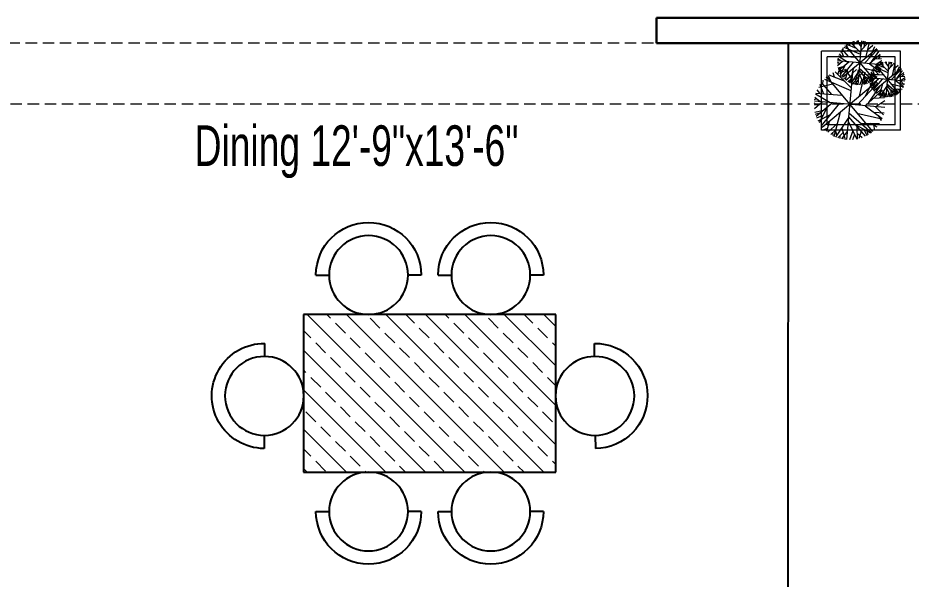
# Model space of a CAD drawing. Header units: inches. Extents: x 64086 to 138972, y -13497 to 16809.
# Drawn here: x 95404.9 to 95581, y -11625.5 to -11514.8 of the extents above; entities that cross this region are included whole.
import ezdxf

# ---------------------------------------------------------------- set-up
doc = ezdxf.new("R2010")
doc.units = ezdxf.units.IN
doc.header["$LTSCALE"] = 0.5
doc.header["$MEASUREMENT"] = 0
doc.linetypes.add('DASHED', pattern=[0.75, 0.5, -0.25])
for name, color, linetype, lineweight in [('AREA-F', 20, 'DASHED', 18), ('BEAM 2', 87, 'Continuous', 15), ('FURNITUER', 45, 'Continuous', 15), ('INDOOR PLANTER', 3, 'Continuous', 9), ('Text-2', 7, 'Continuous', 18), ('TREE001', 94, 'Continuous', 9), ('WALL', 7, 'Continuous', 30)]:
    doc.layers.add(name, color=color, linetype=linetype, lineweight=lineweight)
doc.layers.add('illustr-FURNITURE', color=34, linetype='Continuous')
doc.styles.add('STYLE1', font='ARIALN.TTF', dxfattribs={"width": 0.8})
doc.linetypes.add('ZIGZAG', pattern='A,0.0001,-0.2,[131,ltypeshp.shx,S=0.2,R=0,X=-0.2,Y=0],-0.4,[131,ltypeshp.shx,S=0.2,R=180,X=0.2,Y=0],-0.2', length=0.8001)

# ---------------------------------------------------------------- blocks, each defined once
blk = doc.blocks.new('Tree')
at = {"layer": 'TREE001'}
for p, q in [((-12105.4, -9125.14), (-12105.13, -9123.56)), ((-12096.33, -9147.39), (-12113.71, -9126.67)), ((-12104.78, -9134.1), (-12113.17, -9126.32)), ((-12105.66, -9129.81), (-12111.86, -9125.43)), ((-12104.53, -9131.08), (-12110.34, -9124.62)), ((-12107.52, -9125.62), (-12109.23, -9124.21)), ((-12107.41, -9127.81), (-12107.6, -9123.77)), ((-12104.18, -9127.06), (-12106.46, -9123.64)), ((-12103.85, -9123.69), (-12106.19, -9150.36)), ((-12104.5, -9131.11), (-12099.67, -9124.68)), ((-12104.22, -9127.41), (-12101.07, -9124.2)), ((-12102.03, -9127.8), (-12101.78, -9123.91)), ((-12101.72, -9134.27), (-12099.47, -9124.77)), ((-12100.87, -9126.26), (-12098.86, -9125.09)), ((-12097.86, -9132.85), (-12097.77, -9125.68)), ((-12097.83, -9129.25), (-12096.43, -9126.72)), ((-12112.92, -9132.32), (-12115.81, -9128.95)), ((-12115.38, -9145.72), (-12094.66, -9128.34)), ((-12108.12, -9130.99), (-12114.86, -9127.79)), ((-12101.82, -9137.31), (-12094.35, -9128.81)), ((-12097.34, -9134.9), (-12094.18, -9129.09)), ((-12097.06, -9127.87), (-12095.3, -9127.75)), ((-12094.99, -9130.49), (-12093.51, -9130.13)), ((-12114.61, -9134.42), (-12118.16, -9133.67)), ((-12112.44, -9136.37), (-12117.47, -9131.8)), ((-12117.28, -9131.32), (-12108.1, -9133.47)), ((-12100.28, -9137.41), (-12092.94, -9131.2)), ((-12095.58, -9131.61), (-12093.24, -9130.52)), ((-12094.73, -9132.71), (-12092.02, -9133.49)), ((-12094.05, -9134.15), (-12092.45, -9132.34)), ((-12118.39, -9138.94), (-12114.68, -9136.24)), ((-12118.36, -9135.86), (-12091.68, -9138.2)), ((-12116.8, -9136), (-12118.26, -9134.42)), ((-12111.24, -9136.46), (-12117.34, -9142.56)), ((-12114.55, -9146.59), (-12110.31, -9136.61)), ((-12098.64, -9137.54), (-12091.78, -9134.32)), ((-12096.64, -9134.31), (-12091.87, -9134.14)), ((-12094.91, -9135.81), (-12091.51, -9137.1)), ((-12093.63, -9135.2), (-12091.59, -9135.97)), ((-12116.87, -9137.82), (-12118.53, -9137.81)), ((-12115.13, -9140.29), (-12118.08, -9140.49)), ((-12113.8, -9139.02), (-12116.11, -9144.74)), ((-12109.32, -9149.82), (-12108.47, -9139.99)), ((-12092.84, -9142.88), (-12102.1, -9140.55)), ((-12092.57, -9142.24), (-12099.72, -9137.52)), ((-12095.93, -9139.98), (-12091.64, -9138.76)), ((-12094.73, -9137.93), (-12091.91, -9140.18)), ((-12094.37, -9139.55), (-12092.28, -9141.48)), ((-12092.7, -9139.55), (-12091.8, -9139.68)), ((-12116.31, -9141.49), (-12117.91, -9141.02)), ((-12115.34, -9142.8), (-12116.98, -9143.3)), ((-12108.78, -9143.82), (-12113.35, -9147.71)), ((-12111.59, -9148.77), (-12112.79, -9143.56)), ((-12100.5, -9149.72), (-12105.61, -9143.64)), ((-12096.85, -9147.75), (-12105.36, -9140.85)), ((-12094.42, -9145.34), (-12097.72, -9141.64)), ((-12093.57, -9144.22), (-12095.36, -9142.25)), ((-12094.84, -9142.38), (-12093.2, -9141.89)), ((-12094.25, -9143.49), (-12093.18, -9143.42)), ((-12093.08, -9140.69), (-12092.06, -9140.72)), ((-12113.49, -9143.99), (-12115.85, -9145.04)), ((-12114.86, -9144.57), (-12115.15, -9145.96)), ((-12112.69, -9147.15), (-12114.13, -9147.02)), ((-12109.09, -9146.93), (-12112.57, -9148.24)), ((-12109, -9149.96), (-12105.72, -9144.46)), ((-12103.91, -9145.59), (-12098.06, -9148.6)), ((-12102.04, -9150.19), (-12102.8, -9146.99)), ((-12098.72, -9149), (-12101.11, -9144.33)), ((-12099.85, -9149.48), (-12100.75, -9147.29)), ((-12098.44, -9144.83), (-12094.73, -9145.76)), ((-12095.53, -9146.63), (-12096.01, -9145.43)), ((-12109.23, -9148.34), (-12110.5, -9149.36)), ((-12107.78, -9150.23), (-12106.05, -9148.26)), ((-12106.89, -9150.42), (-12107.19, -9149.59)), ((-12103.46, -9150.39), (-12105.94, -9147.44)), ((-12104.95, -9149.88), (-12105.54, -9150.53)), ((-12104.98, -9150.48), (-12104.85, -9148.81)), ((-12101.31, -9150.03), (-12101.74, -9148.33))]:
    blk.add_line(p, q, dxfattribs=at)
blk = doc.blocks.new('INDOOR PLANT 1')
at = {"layer": 'INDOOR PLANTER', "color": 72}
for p, q in [((31478.41, 4835.24), (31476.86, 4836.33)), ((31478.7, 4834.92), (31477.24, 4836.53)), ((31477.95, 4836.28), (31477.52, 4836.64)), ((31477.98, 4835.74), (31477.93, 4836.75)), ((31478.79, 4835.92), (31478.22, 4836.78)), ((31478.87, 4836.77), (31478.28, 4830.1)), ((31478.48, 4836.41), (31478.55, 4836.8)), ((31478.71, 4834.91), (31479.91, 4836.52)), ((31478.77, 4835.84), (31479.56, 4836.64)), ((31479.32, 4835.74), (31479.39, 4836.71)), ((31479.4, 4834.12), (31479.96, 4836.5)), ((31479.61, 4836.13), (31480.11, 4836.42)), ((31480.36, 4834.48), (31480.39, 4836.27)), ((31476.72, 4833.6), (31475.46, 4834.74)), ((31475.51, 4834.86), (31477.8, 4834.32)), ((31476.6, 4834.61), (31475.88, 4835.45)), ((31475.99, 4831.26), (31481.16, 4835.6)), ((31477.8, 4834.94), (31476.12, 4835.74)), ((31480.75, 4830.84), (31476.4, 4836.02)), ((31478.63, 4834.16), (31476.54, 4836.11)), ((31479.37, 4833.36), (31481.24, 4835.49)), ((31479.76, 4833.34), (31481.6, 4834.89)), ((31480.37, 4835.38), (31480.72, 4836.01)), ((31480.49, 4833.97), (31481.28, 4835.42)), ((31480.57, 4835.72), (31481, 4835.75)), ((31480.93, 4834.79), (31481.52, 4835.06)), ((31481.08, 4835.07), (31481.45, 4835.16)), ((31481.15, 4834.51), (31481.83, 4834.32)), ((31481.32, 4834.15), (31481.72, 4834.6)), ((31475.61, 4833.24), (31475.2, 4833.24)), ((31475.23, 4832.96), (31476.16, 4833.63)), ((31475.24, 4833.72), (31481.91, 4833.14)), ((31475.63, 4833.69), (31475.27, 4834.08)), ((31476.18, 4834.08), (31475.29, 4834.27)), ((31477.02, 4833.57), (31475.5, 4832.05)), ((31476.38, 4832.93), (31475.8, 4831.5)), ((31476.19, 4831.04), (31477.25, 4833.54)), ((31481.69, 4832.13), (31479.9, 4833.31)), ((31480.17, 4833.3), (31481.88, 4834.11)), ((31480.67, 4834.11), (31481.86, 4834.15)), ((31480.85, 4832.69), (31481.92, 4833)), ((31481.1, 4833.74), (31481.95, 4833.41)), ((31481.15, 4833.21), (31481.85, 4832.64)), ((31481.24, 4832.8), (31481.76, 4832.32)), ((31481.42, 4833.89), (31481.93, 4833.7)), ((31481.65, 4832.8), (31481.88, 4832.77)), ((31474.45, 4830.08), (31472.34, 4831.08)), ((31478.13, 4824.95), (31472.7, 4831.43)), ((31475.49, 4829.11), (31472.87, 4831.54)), ((31475.22, 4830.45), (31473.28, 4831.82)), ((31475.57, 4830.05), (31473.75, 4832.07)), ((31474.64, 4831.76), (31474.1, 4832.2)), ((31474.67, 4831.07), (31474.61, 4832.33)), ((31475.68, 4831.3), (31474.97, 4832.37)), ((31475.78, 4832.36), (31475.05, 4824.02)), ((31475.3, 4831.91), (31475.38, 4832.4)), ((31476.05, 4832.62), (31475.31, 4832.57)), ((31475.75, 4832.32), (31475.35, 4832.44)), ((31475.58, 4830.04), (31477.09, 4832.05)), ((31475.99, 4831.99), (31475.58, 4831.86)), ((31475.67, 4831.2), (31476.65, 4832.2)), ((31476.46, 4831.69), (31475.87, 4831.43)), ((31476.12, 4831.55), (31476.04, 4831.2)), ((31476.35, 4831.07), (31476.43, 4832.29)), ((31476.45, 4829.05), (31477.15, 4832.02)), ((31477.64, 4831.73), (31476.49, 4830.76)), ((31476.93, 4830.5), (31476.63, 4831.8)), ((31476.71, 4831.56), (31477.34, 4831.92)), ((31477.5, 4830.23), (31477.71, 4832.69)), ((31477.58, 4830.2), (31478.4, 4831.57)), ((31477.65, 4829.5), (31477.68, 4831.74)), ((31477.66, 4830.62), (31478.1, 4831.41)), ((31477.91, 4831.05), (31478.45, 4831.09)), ((31479.7, 4830.26), (31478.43, 4831.78)), ((31480.62, 4830.75), (31478.49, 4832.48)), ((31478.85, 4831.29), (31480.32, 4830.54)), ((31481.62, 4831.97), (31479.31, 4832.55)), ((31480.15, 4830.44), (31479.55, 4831.61)), ((31480.22, 4831.48), (31481.15, 4831.25)), ((31481.23, 4831.35), (31480.4, 4832.28)), ((31480.95, 4831.03), (31480.83, 4831.33)), ((31481.44, 4831.64), (31480.99, 4832.13)), ((31481.12, 4832.09), (31481.53, 4832.22)), ((31481.27, 4831.82), (31481.54, 4831.83)), ((31481.56, 4832.52), (31481.82, 4832.51)), ((31473.1, 4828.39), (31471.53, 4829.83)), ((31471.59, 4829.97), (31474.45, 4829.3)), ((31472.95, 4829.66), (31472.05, 4830.71)), ((31472.18, 4825.47), (31478.65, 4830.91)), ((31476.66, 4830.9), (31476.3, 4830.94)), ((31476.42, 4828.1), (31478.75, 4830.76)), ((31477.56, 4830.96), (31476.69, 4830.63)), ((31476.9, 4828.07), (31479.19, 4830.01)), ((31477.52, 4830.6), (31477.2, 4830.35)), ((31477.82, 4828.86), (31478.8, 4830.67)), ((31477.89, 4830.13), (31478.32, 4830.62)), ((31478.11, 4830.08), (31478.03, 4830.29)), ((31478.96, 4830.09), (31478.35, 4830.83)), ((31478.37, 4829.88), (31479.1, 4830.22)), ((31478.59, 4830.22), (31478.45, 4830.06)), ((31478.55, 4830.23), (31479.01, 4830.35)), ((31478.58, 4830.07), (31478.62, 4830.49)), ((31478.63, 4829.54), (31479.48, 4829.3)), ((31478.85, 4829.09), (31479.35, 4829.65)), ((31479.32, 4830.14), (31479.13, 4830.94)), ((31479.5, 4830.18), (31479.39, 4830.61)), ((31479.87, 4830.32), (31479.64, 4830.87)), ((31471.71, 4827.94), (31471.19, 4827.95)), ((31471.24, 4827.59), (31472.4, 4828.44)), ((31471.25, 4828.55), (31479.58, 4827.83)), ((31471.74, 4828.51), (31471.28, 4829)), ((31472.42, 4829.01), (31471.31, 4829.24)), ((31473.47, 4828.37), (31471.57, 4826.46)), ((31472.44, 4825.2), (31473.76, 4828.32)), ((31479.31, 4826.56), (31477.07, 4828.04)), ((31477.41, 4828.03), (31479.55, 4829.04)), ((31478.04, 4829.04), (31479.53, 4829.09)), ((31478.58, 4828.57), (31479.64, 4828.17)), ((31478.63, 4827.91), (31479.51, 4827.21)), ((31478.98, 4828.76), (31479.61, 4828.52)), ((31472.26, 4827.17), (31471.34, 4827.11)), ((31471.89, 4826.8), (31471.39, 4826.94)), ((31472.19, 4826.39), (31471.68, 4826.23)), ((31472.67, 4827.57), (31471.95, 4825.78)), ((31472.77, 4826.02), (31472.03, 4825.69)), ((31474.24, 4826.07), (31472.81, 4824.85)), ((31473.36, 4824.52), (31472.99, 4826.15)), ((31474.07, 4824.19), (31474.34, 4827.27)), ((31476.83, 4824.22), (31475.23, 4826.12)), ((31477.97, 4824.84), (31475.31, 4827)), ((31479.22, 4826.36), (31476.33, 4827.09)), ((31478.73, 4825.59), (31477.7, 4826.75)), ((31478.26, 4827.27), (31479.6, 4827.65)), ((31478.99, 4825.94), (31478.44, 4826.56)), ((31478.6, 4826.52), (31479.11, 4826.67)), ((31478.75, 4827.4), (31479.4, 4826.8)), ((31478.78, 4826.17), (31479.12, 4826.19)), ((31479.15, 4827.05), (31479.47, 4827.04)), ((31479.27, 4827.4), (31479.55, 4827.36)), ((31472.34, 4825.83), (31472.25, 4825.4)), ((31473.02, 4825.03), (31472.57, 4825.07)), ((31474.15, 4825.1), (31473.06, 4824.69)), ((31474.1, 4824.65), (31473.7, 4824.34)), ((31474.17, 4824.15), (31475.2, 4825.87)), ((31474.55, 4824.06), (31475.1, 4824.68)), ((31475.9, 4824.01), (31475.13, 4824.94)), ((31475.43, 4823.99), (31475.47, 4824.51)), ((31475.76, 4825.52), (31477.59, 4824.57)), ((31476.35, 4824.08), (31476.11, 4825.08)), ((31476.58, 4824.13), (31476.44, 4824.66)), ((31477.39, 4824.45), (31476.64, 4825.91)), ((31477.03, 4824.3), (31476.75, 4824.98)), ((31477.47, 4825.75), (31478.63, 4825.46)), ((31478.38, 4825.19), (31478.23, 4825.56)), ((31474.83, 4824.01), (31474.74, 4824.27)), ((31475.44, 4824.17), (31475.26, 4823.97))]:
    blk.add_line(p, q, dxfattribs=at)
at = {"layer": 'INDOOR PLANTER', "color": 252}
for p, q in [((31473.21, 4835.95), (31473.21, 4820.95)), ((31488.21, 4835.95), (31473.21, 4835.95)), ((31474.26, 4834.9), (31474.26, 4822)), ((31487.16, 4834.9), (31474.26, 4834.9)), ((31487.16, 4834.9), (31487.16, 4822)), ((31488.21, 4835.95), (31488.21, 4820.95)), ((31488.21, 4820.95), (31473.21, 4820.95)), ((31487.16, 4822), (31474.26, 4822))]:
    blk.add_line(p, q, dxfattribs=at)
at = {"layer": 'INDOOR PLANTER', "xscale": 0.5, "yscale": 0.5, "zscale": 0.5}
blk.add_blockref('Tree', (37535.8, 9394.8), dxfattribs=at)
blk = doc.blocks.new('FURN_GEN_016')
at = {"layer": 'illustr-FURNITURE'}
for p, q in [((-12934.1, 14564.81), (-12931.6, 14564.81)), ((-12914.1, 14564.81), (-12916.6, 14564.81)), ((-12910.86, 14564.81), (-12908.36, 14564.81)), ((-12890.86, 14564.81), (-12893.36, 14564.81)), ((-12936.48, 14557.31), (-12888.48, 14557.31)), ((-12936.48, 14527.31), (-12936.48, 14557.31)), ((-12888.48, 14557.31), (-12888.48, 14527.31)), ((-12943.85, 14549.3), (-12943.83, 14551.8)), ((-12881.11, 14549.3), (-12881.13, 14551.8)), ((-12943.96, 14534.31), (-12943.98, 14531.81)), ((-12881, 14534.31), (-12880.98, 14531.81)), ((-12888.48, 14527.31), (-12936.48, 14527.31)), ((-12934.1, 14519.81), (-12931.6, 14519.81)), ((-12914.1, 14519.81), (-12916.6, 14519.81)), ((-12910.86, 14519.81), (-12908.36, 14519.81)), ((-12890.86, 14519.81), (-12893.36, 14519.81))]:
    blk.add_line(p, q, dxfattribs=at)
for centre in [(-12924.1, 14564.81), (-12900.86, 14564.81), (-12943.91, 14541.81), (-12881.05, 14541.81), (-12924.1, 14519.81), (-12900.86, 14519.81)]:
    blk.add_circle(centre, 7.5, dxfattribs=at)
for centre, start, end in [((-12924.1, 14564.81), 0, 180), ((-12900.86, 14564.81), 0, 180), ((-12943.91, 14541.81), 89.579, 269.579), ((-12881.05, 14541.81), 270.421, 90.421), ((-12924.1, 14519.81), 180, 0), ((-12900.86, 14519.81), 180, 0)]:
    blk.add_arc(centre, 10, start, end, dxfattribs=at)

msp = doc.modelspace()

# ---------------------------------------------------------------- hatches: boundary and pattern name
at = {"layer": 'AREA-F', "linetype": 'ByBlock', "ltscale": 3}
h = msp.add_hatch(dxfattribs=at)
h.set_pattern_fill('ANSI33', color=256, scale=22, angle=270, style=0)
h.set_pattern_definition([(135, (142946.4874, 145912.554), (-3.8890873, -3.8890873), []), (135, (142946.4874, 145916.443), (-3.8890873, -3.8890873), [2.75, -1.375])])
h.paths.add_polyline_path([(95510.99, -11604.45), (95510.99, -11590.5, -0.07016), (95510.99, -11588.33), (95510.99, -11573.34), (95461.22, -11573.34), (95461.22, -11588.33, -0.07016), (95461.22, -11590.5), (95461.22, -11604.45)])

# ---------------------------------------------------------------- linework, layer by layer
at = {"layer": 'BEAM 2', "linetype": 'DASHED', "ltscale": 9}
for p, q in [((96228.83, -11519.84), (95162.83, -11519.84)), ((96235.97, -11531.84), (95169.97, -11531.84))]:
    msp.add_line(p, q, dxfattribs=at)
at = {"layer": 'FURNITUER', "linetype": 'ZIGZAG', "lineweight": -3, "ltscale": 5}
msp.add_line((95556.8, -11634.03), (95556.82, -11519.81), dxfattribs=at)
at = {"layer": 'WALL', "color": 0, "ltscale": 3}
for p, q in [((95530.82, -11514.84), (95678.82, -11514.84)), ((95530.82, -11514.84), (95530.82, -11519.84)), ((95530.82, -11519.84), (95856.82, -11519.84))]:
    msp.add_line(p, q, dxfattribs=at)

# ---------------------------------------------------------------- block references
at = {"layer": 'illustr-FURNITURE', "xscale": -1.036800000001676, "yscale": 1.036800000001676, "zscale": 1.0368}
msp.add_blockref('FURN_GEN_016', (82098.45, -26666.36), dxfattribs=at)
at = {"layer": 'TREE001', "color": 72, "xscale": 1.040000000095461, "yscale": 1.040000000008149, "zscale": 1.039999999999964, "rotation": 270}
msp.add_blockref('INDOOR PLANT 1', (90549.57, 21210.72), dxfattribs=at)

# ---------------------------------------------------------------- texts
at = {"layer": 'Text-2', "insert": (95471.69, -11546.46), "char_height": 8, "width": 70.1704, "attachment_point": 8, "style": 'STYLE1'}
msp.add_mtext('Dining 12\'-9"x13\'-6"', dxfattribs=at)

doc.saveas('drawing.dxf')
